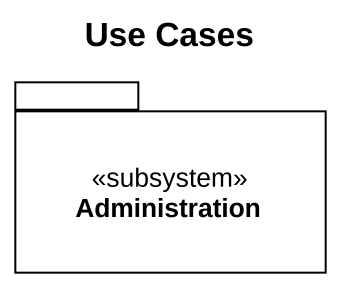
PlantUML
@startuml
title Use Cases
package Administration <<subsystem>> {
}
@enduml
